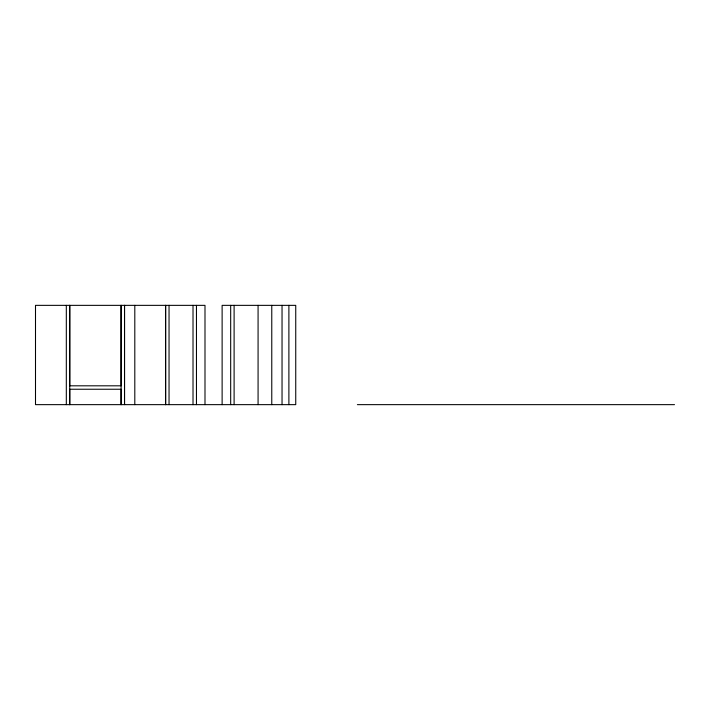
<?xml version="1.0" encoding="UTF-8"?>
<svg xmlns="http://www.w3.org/2000/svg" width="710" height="710" viewBox="0 0 710 710"><rect width="100%" height="100%" fill="white"/><g stroke="black" fill="none" stroke-linecap="round" stroke-linejoin="round"><path stroke-width="1.06" d="M69.74 385.929L69.74 305.353L69.74 404.647L69.74 389.24L121.108 389.24L121.108 404.647L121.108 305.353L121.108 385.814L69.74 385.814M169.042 404.647L169.042 305.353M196.457 404.647L196.457 305.353M357.387 404.647L674.5 404.647M288.89 305.353L288.89 404.647M282.039 305.353L282.039 404.647M271.77 305.353L271.77 404.647M258.076 305.353L258.076 404.647M234.105 305.353L234.105 404.647M230.679 305.353L230.679 404.647M222.123 404.647L222.123 305.353L295.742 305.353L295.742 404.647L35.5 404.647L35.5 305.353L204.995 305.353L204.995 404.647M193.013 305.353L193.013 404.647M134.802 305.353L134.802 404.647M66.314 305.353L66.314 404.647M124.534 305.353L124.525 404.647L124.525 305.353M165.616 305.353L165.616 404.647L165.616 305.353"/></g></svg>
